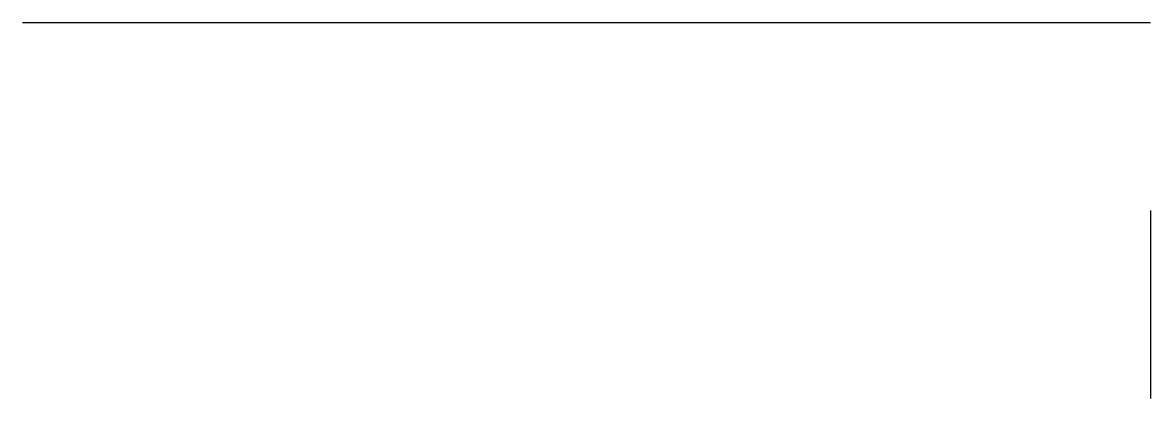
# Model space of a CAD drawing. Units: millimetres at full size, sheet at 1:100. Extents: x -15551 to 2816, y -9612 to -3490.
import ezdxf

# ---------------------------------------------------------------- set-up
doc = ezdxf.new("R2010")
doc.units = ezdxf.units.MM
doc.header["$LTSCALE"] = 100
doc.layers.add('0-0', color=7, linetype='Continuous')

msp = doc.modelspace()

# ---------------------------------------------------------------- linework, layer by layer
at = {"layer": '0-0'}
for p, q in [((-15551, -3489.8), (2816.3, -3489.8)), ((2816.3, -6551), (2816.3, -9612.2))]:
    msp.add_line(p, q, dxfattribs=at)

doc.saveas('drawing.dxf')
